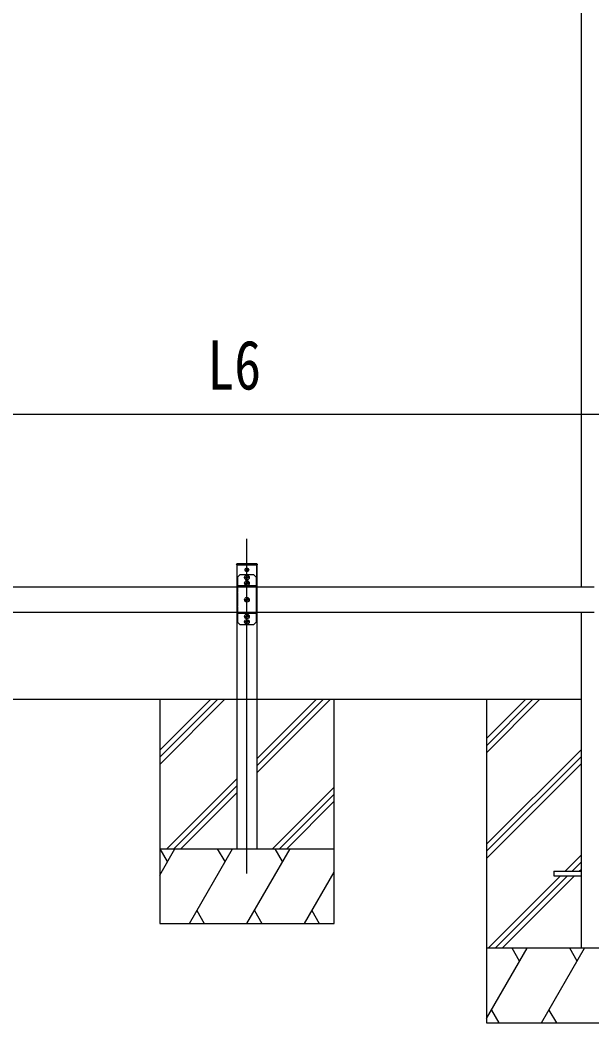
# Model space of a CAD drawing. Units: millimetres, scale not verified. Extents: x -12615 to 12615, y -8910 to 8910.
# Drawn here: x -6001 to -4853, y -6026 to -4012 of the extents above; entities that cross this region are included whole.
import ezdxf
from ezdxf.enums import TextEntityAlignment as Align

# ---------------------------------------------------------------- set-up
doc = ezdxf.new("R2010")
doc.units = ezdxf.units.MM
doc.header["$LTSCALE"] = 40
for name, color, linetype in [('0-3_YKK_12', 2, 'Continuous'), ('0-4_YKK_13', 4, 'Continuous'), ('0-5_YKK_A1', 4, 'Continuous'), ('0-6_YKK_D', 6, 'Continuous')]:
    doc.layers.add(name, color=color, linetype=linetype)
doc.styles.add('ＭＳ ゴシック', font='')
doc.styles.get('ＭＳ ゴシック').set_extended_font_data('MS Gothic')

msp = doc.modelspace()

# ---------------------------------------------------------------- linework, layer by layer
at = {"layer": '0-3_YKK_12'}
for p, q in [((-5545.57, -5726.38), (-5545.57, -5053.88)), ((-5545.57, -5120.53), (-5545.57, -5112.23)), ((-5539.83, -5131.88), (-5551.3, -5131.88)), ((-5549.72, -5116.38), (-5541.42, -5116.38)), ((-5545.57, -5137.62), (-5545.57, -5126.15)), ((-5539.83, -5142.88), (-5551.3, -5142.88)), ((-5545.57, -5148.62), (-5545.57, -5137.15)), ((-5539.83, -5176.38), (-5551.3, -5176.38)), ((-5545.57, -5182.12), (-5545.57, -5170.65)), ((-5539.83, -5209.88), (-5551.3, -5209.88)), ((-5545.57, -5215.62), (-5545.57, -5204.15)), ((-5545.57, -5226.62), (-5545.57, -5215.15)), ((-5539.83, -5220.88), (-5551.3, -5220.88))]:
    msp.add_line(p, q, dxfattribs=at)
at = {"layer": '0-4_YKK_13'}
for p, q in [((-5566.07, -5106.38), (-5565.97, -5104.82)), ((-5565.07, -5106.38), (-5566.07, -5106.38)), ((-5565.07, -5106.38), (-5526.07, -5106.38)), ((-5564.98, -5103.88), (-5526.16, -5103.88)), ((-5547.62, -5116.03), (-5547.62, -5116.73)), ((-5547.62, -5116.03), (-5546.42, -5116.03)), ((-5545.92, -5114.33), (-5545.22, -5114.33)), ((-5545.92, -5114.33), (-5545.92, -5115.53)), ((-5545.22, -5114.33), (-5545.22, -5115.53)), ((-5544.72, -5116.03), (-5543.52, -5116.03)), ((-5543.52, -5116.03), (-5543.52, -5116.73)), ((-5559.57, -5126.38), (-5564.57, -5131.38)), ((-5564.57, -5131.38), (-5564.57, -5161.67)), ((-5546.28, -5126.38), (-5559.57, -5126.38)), ((-5547.95, -5132.48), (-5546.91, -5132.49)), ((-5547.94, -5131.29), (-5546.91, -5131.27)), ((-5547.62, -5116.73), (-5546.42, -5116.73)), ((-5546.91, -5131.27), (-5546.3, -5131.15)), ((-5546.91, -5132.49), (-5546.3, -5132.61)), ((-5546.18, -5130.54), (-5546.3, -5131.15)), ((-5546.18, -5133.22), (-5546.3, -5132.61)), ((-5546.16, -5129.51), (-5546.18, -5130.54)), ((-5546.16, -5134.26), (-5546.18, -5133.22)), ((-5545.92, -5117.23), (-5545.92, -5118.43)), ((-5545.92, -5118.43), (-5545.22, -5118.43)), ((-5545.22, -5117.23), (-5545.22, -5118.43)), ((-5544.98, -5129.51), (-5544.96, -5130.54)), ((-5544.98, -5134.26), (-5544.96, -5133.22)), ((-5544.96, -5130.54), (-5544.84, -5131.15)), ((-5544.96, -5133.22), (-5544.84, -5132.61)), ((-5531.57, -5126.38), (-5544.85, -5126.38)), ((-5544.23, -5131.27), (-5544.84, -5131.15)), ((-5544.23, -5132.49), (-5544.84, -5132.61)), ((-5544.72, -5116.73), (-5543.52, -5116.73)), ((-5543.19, -5131.29), (-5544.23, -5131.27)), ((-5543.19, -5132.48), (-5544.23, -5132.49)), ((-5531.57, -5126.38), (-5526.57, -5131.38)), ((-5526.57, -5131.38), (-5526.57, -5161.67)), ((-5526.57, -5148.78), (-5564.57, -5148.78)), ((-5547.95, -5143.48), (-5546.91, -5143.49)), ((-5547.94, -5142.29), (-5546.91, -5142.27)), ((-5546.91, -5142.27), (-5546.3, -5142.15)), ((-5546.91, -5143.49), (-5546.3, -5143.61)), ((-5546.18, -5141.54), (-5546.3, -5142.15)), ((-5546.18, -5144.22), (-5546.3, -5143.61)), ((-5546.16, -5140.51), (-5546.18, -5141.54)), ((-5546.16, -5145.26), (-5546.18, -5144.22)), ((-5544.98, -5140.51), (-5544.96, -5141.54)), ((-5544.98, -5145.26), (-5544.96, -5144.22)), ((-5544.96, -5141.54), (-5544.84, -5142.15)), ((-5544.96, -5144.22), (-5544.84, -5143.61)), ((-5544.23, -5142.27), (-5544.84, -5142.15)), ((-5544.23, -5143.49), (-5544.84, -5143.61)), ((-5543.19, -5142.29), (-5544.23, -5142.27)), ((-5543.19, -5143.48), (-5544.23, -5143.49)), ((-5564.57, -5163.1), (-5564.57, -5189.67)), ((-5547.94, -5175.79), (-5546.91, -5175.77)), ((-5546.91, -5175.77), (-5546.3, -5175.65)), ((-5546.18, -5175.04), (-5546.3, -5175.65)), ((-5546.16, -5174.01), (-5546.18, -5175.04)), ((-5544.98, -5174.01), (-5544.96, -5175.04)), ((-5544.96, -5175.04), (-5544.84, -5175.65)), ((-5544.23, -5175.77), (-5544.84, -5175.65)), ((-5543.19, -5175.79), (-5544.23, -5175.77)), ((-5526.57, -5163.1), (-5526.57, -5189.67)), ((-5564.57, -5191.1), (-5564.57, -5221.38)), ((-5547.95, -5176.98), (-5546.91, -5176.99)), ((-5546.91, -5176.99), (-5546.3, -5177.11)), ((-5546.18, -5177.72), (-5546.3, -5177.11)), ((-5546.16, -5178.76), (-5546.18, -5177.72)), ((-5544.98, -5178.76), (-5544.96, -5177.72)), ((-5544.96, -5177.72), (-5544.84, -5177.11)), ((-5544.23, -5176.99), (-5544.84, -5177.11)), ((-5543.19, -5176.98), (-5544.23, -5176.99)), ((-5526.57, -5191.1), (-5526.57, -5221.38)), ((-5526.57, -5203.98), (-5564.57, -5203.98)), ((-5547.95, -5210.48), (-5546.91, -5210.49)), ((-5547.94, -5209.29), (-5546.91, -5209.27)), ((-5546.91, -5209.27), (-5546.3, -5209.15)), ((-5546.91, -5210.49), (-5546.3, -5210.61)), ((-5546.18, -5208.54), (-5546.3, -5209.15)), ((-5546.18, -5211.22), (-5546.3, -5210.61)), ((-5546.16, -5207.51), (-5546.18, -5208.54)), ((-5546.16, -5212.26), (-5546.18, -5211.22)), ((-5544.98, -5207.51), (-5544.96, -5208.54)), ((-5544.98, -5212.26), (-5544.96, -5211.22)), ((-5544.96, -5208.54), (-5544.84, -5209.15)), ((-5544.96, -5211.22), (-5544.84, -5210.61)), ((-5544.23, -5209.27), (-5544.84, -5209.15)), ((-5544.23, -5210.49), (-5544.84, -5210.61)), ((-5543.19, -5209.29), (-5544.23, -5209.27)), ((-5543.19, -5210.48), (-5544.23, -5210.49)), ((-5559.57, -5226.38), (-5564.57, -5221.38)), ((-5559.57, -5226.38), (-5546.28, -5226.38)), ((-5547.95, -5221.48), (-5546.91, -5221.49)), ((-5547.94, -5220.29), (-5546.91, -5220.27)), ((-5546.91, -5220.27), (-5546.3, -5220.15)), ((-5546.91, -5221.49), (-5546.3, -5221.61)), ((-5546.18, -5219.54), (-5546.3, -5220.15)), ((-5546.18, -5222.22), (-5546.3, -5221.61)), ((-5546.16, -5218.51), (-5546.18, -5219.54)), ((-5546.16, -5223.26), (-5546.18, -5222.22)), ((-5544.98, -5218.51), (-5544.96, -5219.54)), ((-5544.98, -5223.26), (-5544.96, -5222.22)), ((-5544.96, -5219.54), (-5544.84, -5220.15)), ((-5544.96, -5222.22), (-5544.84, -5221.61)), ((-5544.85, -5226.38), (-5531.57, -5226.38)), ((-5544.23, -5220.27), (-5544.84, -5220.15)), ((-5544.23, -5221.49), (-5544.84, -5221.61)), ((-5543.19, -5220.29), (-5544.23, -5220.27)), ((-5543.19, -5221.48), (-5544.23, -5221.49)), ((-5531.57, -5226.38), (-5526.57, -5221.38)), ((-4929.57, -5721.88), (-4929.57, -5730.88)), ((-4929.57, -5721.88), (-4874.61, -5721.88)), ((-4929.57, -5730.88), (-4874.61, -5730.88))]:
    msp.add_line(p, q, dxfattribs=at)
msp.add_lwpolyline([(-5525.16, -5104.82), (-5525.07, -5106.38), (-5526.07, -5106.38)], dxfattribs=at)
for centre, radius in [((-5545.57, -5116.38), 3.75), ((-5545.57, -5131.88), 4.74), ((-5545.57, -5142.88), 4.74), ((-5545.57, -5176.38), 4.74), ((-5545.57, -5209.88), 4.74), ((-5545.57, -5220.88), 4.74)]:
    msp.add_circle(centre, radius, dxfattribs=at)
for centre, radius, start, end in [((-5564.98, -5104.88), 1, 90, 176.5), ((-5546.42, -5115.53), 0.5, 270, 0), ((-5544.72, -5115.53), 0.5, 180, 270), ((-5526.16, -5104.88), 1, 3.5, 90), ((-5545.57, -5131.88), 2.45, 165.9892, 194.0108), ((-5546.42, -5117.23), 0.5, 0, 90), ((-5545.57, -5125.68), 1, 224.427, 315.573), ((-5545.57, -5131.88), 2.45, 75.9892, 104.0108), ((-5545.57, -5131.88), 2.45, 255.9892, 284.0108), ((-5544.72, -5117.23), 0.5, 90, 180), ((-5545.57, -5131.88), 2.45, 345.9892, 14.0108), ((-5545.57, -5142.88), 2.45, 165.9892, 194.0108), ((-5545.57, -5142.88), 2.45, 75.9892, 104.0108), ((-5545.57, -5142.88), 2.45, 255.9892, 284.0108), ((-5545.57, -5142.88), 2.45, 345.9892, 14.0108), ((-5565.27, -5162.38), 1, 314.427, 45.573), ((-5545.57, -5176.38), 2.45, 165.9892, 194.0108), ((-5545.57, -5176.38), 2.45, 75.9892, 104.0108), ((-5545.57, -5176.38), 2.45, 345.9892, 14.0108), ((-5525.87, -5162.38), 1, 134.427, 225.573), ((-5565.27, -5190.38), 1, 314.427, 45.573), ((-5545.57, -5176.38), 2.45, 255.9892, 284.0108), ((-5525.87, -5190.38), 1, 134.427, 225.573), ((-5545.57, -5209.88), 2.45, 165.9892, 194.0108), ((-5545.57, -5209.88), 2.45, 75.9892, 104.0108), ((-5545.57, -5209.88), 2.45, 255.9892, 284.0108), ((-5545.57, -5209.88), 2.45, 345.9892, 14.0108), ((-5545.57, -5220.88), 2.45, 165.9892, 194.0108), ((-5545.57, -5227.08), 1, 44.427, 135.573), ((-5545.57, -5220.88), 2.45, 75.9892, 104.0108), ((-5545.57, -5220.88), 2.45, 255.9892, 284.0108), ((-5545.57, -5220.88), 2.45, 345.9892, 14.0108)]:
    msp.add_arc(centre, radius, start, end, dxfattribs=at)
at = {"layer": '0-5_YKK_A1'}
for p, q in [((-4874.77, -3247.38), (-4874.77, -5151.38)), ((-5565.57, -5106.38), (-5525.57, -5106.38)), ((-5565.57, -5106.38), (-5565.57, -5676.38)), ((-5525.57, -5131.72), (-5525.57, -5106.38)), ((-5525.57, -5106.38), (-5525.57, -5676.38)), ((-4848.57, -5151.38), (-6242.57, -5151.38)), ((-6242.57, -5201.38), (-4848.57, -5201.38)), ((-4874.77, -5201.38), (-4874.77, -5876.38)), ((-6216.37, -5376.38), (-4874.77, -5376.38)), ((-5720.57, -5376.38), (-5720.57, -5826.38)), ((-5720.57, -5478.73), (-5618.22, -5376.38)), ((-5720.57, -5492.87), (-5604.08, -5376.38)), ((-5720.57, -5507.01), (-5589.93, -5376.38)), ((-5525.57, -5524.15), (-5377.8, -5376.38)), ((-5525.57, -5510), (-5391.94, -5376.38)), ((-5525.57, -5495.86), (-5406.09, -5376.38)), ((-5370.57, -5826.38), (-5370.57, -5376.38)), ((-5064.57, -5376.38), (-5064.57, -6026.38)), ((-5064.57, -5455.36), (-4985.59, -5376.38)), ((-5064.57, -5469.5), (-4971.45, -5376.38)), ((-5064.57, -5483.64), (-4957.31, -5376.38)), ((-5064.57, -5667.49), (-4874.68, -5477.6)), ((-5064.57, -5681.63), (-4874.68, -5491.74)), ((-5064.57, -5695.78), (-4874.67, -5505.88)), ((-5706.09, -5676.38), (-5565.57, -5535.86)), ((-5691.95, -5676.38), (-5565.57, -5550.01)), ((-5493.96, -5676.38), (-5370.57, -5552.99)), ((-5677.81, -5676.38), (-5565.57, -5564.15)), ((-5479.82, -5676.38), (-5370.57, -5567.14)), ((-5465.67, -5676.38), (-5370.57, -5581.28)), ((-5720.57, -5729.5), (-5689.9, -5676.38)), ((-5720.57, -5676.38), (-5370.57, -5676.38)), ((-5704.9, -5702.37), (-5719.91, -5676.38)), ((-5661.03, -5826.38), (-5574.43, -5676.38)), ((-5589.43, -5702.37), (-5604.44, -5676.38)), ((-5565.57, -5676.38), (-5525.57, -5676.38)), ((-5545.57, -5826.38), (-5458.96, -5676.38)), ((-5473.96, -5702.36), (-5488.96, -5676.38)), ((-4906.83, -5721.88), (-4874.62, -5689.68)), ((-4892.68, -5721.88), (-4874.62, -5703.81)), ((-4878.54, -5721.88), (-4874.61, -5717.95)), ((-5430.09, -5826.38), (-5370.57, -5723.28)), ((-5061.33, -5876.38), (-4915.83, -5730.88)), ((-5047.19, -5876.38), (-4901.68, -5730.88)), ((-5033.04, -5876.38), (-4887.54, -5730.88)), ((-5646.04, -5800.4), (-5631.04, -5826.38)), ((-5530.57, -5800.4), (-5515.57, -5826.38)), ((-5415.1, -5800.4), (-5400.1, -5826.38)), ((-5720.57, -5826.38), (-5370.57, -5826.38)), ((-4594.57, -5876.38), (-5064.57, -5876.38)), ((-5064.57, -6017.75), (-4982.95, -5876.38)), ((-4997.95, -5902.36), (-5012.95, -5876.38)), ((-4954.08, -6026.38), (-4867.48, -5876.38)), ((-4882.48, -5902.36), (-4897.48, -5876.38)), ((-5054.55, -6000.4), (-5039.55, -6026.38)), ((-4939.08, -6000.4), (-4924.08, -6026.38)), ((-5064.57, -6026.38), (-4594.57, -6026.38))]:
    msp.add_line(p, q, dxfattribs=at)
at = {"layer": '0-6_YKK_D'}
msp.add_line((-6972.57, -4803.88), (-4118.57, -4803.88), dxfattribs=at)

# ---------------------------------------------------------------- texts
at = {"layer": '0-6_YKK_D', "style": 'ＭＳ ゴシック', "width": 0.8}
msp.add_text('L6', height=98.97, dxfattribs=at).set_placement((-5624.77, -4783.88), align=Align.BOTTOM_LEFT)

doc.saveas('drawing.dxf')
